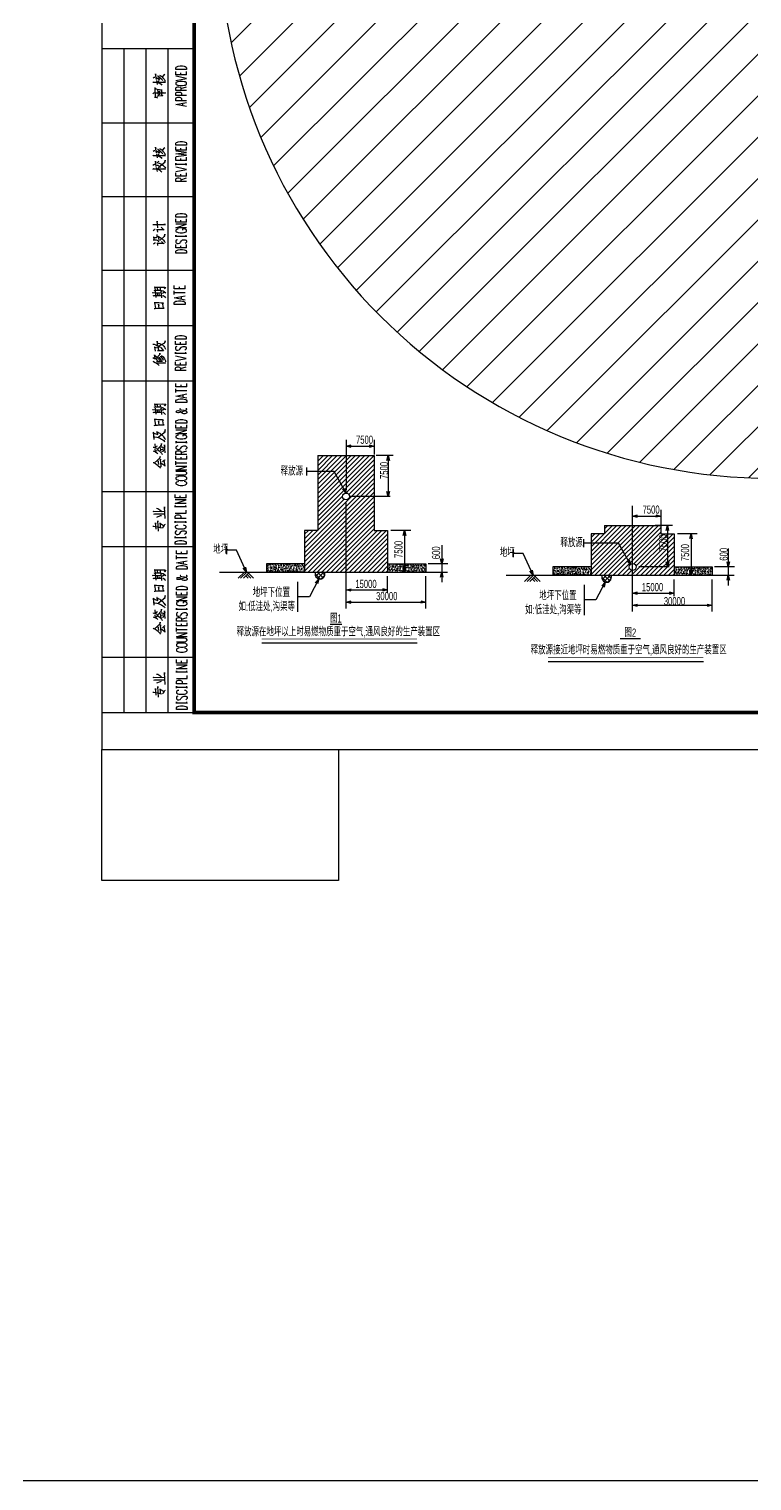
# Model space of a CAD drawing. Extents: x 1234595 to 2088511, y -80443 to 75292.
# Drawn here: x 1979253 to 1998854, y -80443 to -41060 of the extents above; entities that cross this region are included whole.
import ezdxf
from ezdxf.enums import TextEntityAlignment as Align

# ---------------------------------------------------------------- set-up
doc = ezdxf.new("R2010")
doc.units = 0
doc.header["$LTSCALE"] = 1000
doc.header["$MEASUREMENT"] = 0
doc.layers.get('0').update_dxf_attribs({"linetype": 'CONTINUOUS'})
for name, color, linetype in [('01', 9, 'CONTINUOUS'), ('PUB_TITLE', 4, 'CONTINUOUS'), ('WIRE-避雷', 4, 'CONTINUOUS'), ('电气标注', 3, 'CONTINUOUS')]:
    doc.layers.add(name, color=color, linetype=linetype)
doc.layers.add('_0', color=7, linetype='CONTINUOUS', lineweight=25)
doc.styles.add('HD', font='hdtxt.shx', dxfattribs={"width": 0.7, "height": 400, "bigfont": 'hdhztxt.shx'})
pattern_1 = [(50, (1895968.155, -1277280.26), (101.2137044, -8.8550475), [10.583333, -116.416666]), (355, (1895968.16, -1277280.26), (-19.579348, 106.142579), [8.466667, -93.133333]), (100.451, (1895976.59, -1277281), (81.634723, 97.287048), [8.994444, -98.938888]), (46.1842, (1895968.16, -1277252.04), (150.599466, -23.356849), [15.875, -174.624999]), (96.6356, (1895980.7, -1277253.99), (131.89124, 137.458641), [13.491667, -148.408332]), (351.184, (1895968.16, -1277252.04), (131.891447, 137.458398), [12.7, -139.7]), (21, (1895982.27, -1277259.1), (84.230488, -56.8141766), [10.583333, -116.416666]), (326, (1895982.27, -1277259.1), (34.33446, 102.326647), [8.466667, -93.133333]), (71.4514, (1895989.29, -1277263.83), (118.564716, 45.5126984), [8.994444, -98.938888]), (37.5, (1895968.155, -1277280.264), (1.7158907, 46.9750213), [0, -92.0044439, 0, -94.5444438, 0, -93.4861105]), (7.5, (1895968.155, -1277280.264), (37.1220345, 55.6558745), [0, -53.904444, 0, -89.8877772, 0, -35.6305553]), (327.5, (1895936.688, -1277280.264), (75.328108, -3.1826355), [0, -35.2777776, 0, -110.066666, 0, -146.049999]), (317.5, (1895922.577, -1277280.264), (82.293989, 14.1258283), [0, -45.861111, 0, -73.095555, 0, -103.716666])]
pattern_2 = [(50, (1888198.1, -1277193.03), (101.2137044, -8.8550475), [10.583333, -116.416666]), (355, (1888198.1, -1277193.03), (-19.579348, 106.142579), [8.466667, -93.133333]), (100.451, (1888206.535, -1277193.77), (81.634723, 97.287048), [8.994444, -98.938888]), (46.1842, (1888198.1, -1277164.81), (150.599466, -23.356849), [15.875, -174.624999]), (96.6356, (1888210.65, -1277166.75), (131.89124, 137.458641), [13.491667, -148.408332]), (351.184, (1888198.1, -1277164.8), (131.891447, 137.458398), [12.7, -139.7]), (21, (1888212.21, -1277171.86), (84.230488, -56.8141766), [10.583333, -116.416666]), (326, (1888212.21, -1277171.86), (34.33446, 102.326647), [8.466667, -93.133333]), (71.4514, (1888219.23, -1277176.6), (118.564716, 45.5126984), [8.994444, -98.938888]), (37.5, (1888198.1, -1277193.03), (1.7158907, 46.9750213), [0, -92.0044439, 0, -94.5444438, 0, -93.4861105]), (7.5, (1888198.1, -1277193.03), (37.1220345, 55.6558745), [0, -53.904444, 0, -89.8877772, 0, -35.6305553]), (327.5, (1888166.633, -1277193.03), (75.328108, -3.1826355), [0, -35.2777776, 0, -110.066666, 0, -146.049999]), (317.5, (1888152.52, -1277193.03), (82.293989, 14.1258283), [0, -45.861111, 0, -73.095555, 0, -103.716666])]

# ---------------------------------------------------------------- blocks, each defined once
blk = doc.blocks.new('A$C04D97144')
for p, q in [((6, 0), (6, 180)), ((12, 0), (12, 180)), ((18, 0), (18, 180)), ((0, 160), (25, 160)), ((0, 140), (25, 140)), ((0, 120), (25, 120)), ((0, 105), (25, 105)), ((0, 90), (25, 90)), ((0, 60), (25, 60)), ((0, 45), (25, 45)), ((0, 15), (25, 15))]:
    blk.add_line(p, q)
blk.add_lwpolyline([(0, 180), (0, 0), (25, 0), (25, 180)], close=True)
for points in [[(22.97, 174.41), (20.03, 174.41), (20.03, 174.9), (20.17, 175.1), (20.47, 175.24), (20.72, 175.32), (21.18, 175.38), (21.87, 175.38), (22.28, 175.32), (22.58, 175.24), (22.83, 175.1), (22.97, 174.9), (22.97, 174.41), (22.97, 174.41)], [(22.97, 173), (20.03, 173), (20.03, 173.91)], [(21.43, 173), (21.43, 173.56)], [(22.97, 173), (22.97, 173.91)], [(13.81, 170.94), (13.95, 171.05), (13.92, 171.02), (17.27, 171.02), (17, 170.98), (16.72, 171.02)], [(13.86, 172.15), (14.14, 172.35), (14.27, 172.38), (14.34, 172.35)], [(14.56, 166.93), (14.41, 169.49), (14.31, 169.43), (14.77, 169.08)], [(14.77, 171.68), (14.55, 173.26), (14.52, 173.14), (14.6, 172.92)], [(14.74, 172.24), (14.91, 172.21), (15.58, 171.72), (15.62, 171.68), (15.41, 172.54)], [(14.8, 171.44), (14.97, 170.34)], [(14.99, 171.05), (15.44, 170.8), (15.79, 170.59), (16.04, 170.42), (16.29, 170.2)], [(15.05, 172.71), (15.19, 172.68), (15.62, 172.35), (15.65, 172.32), (15.93, 172.07), (16.21, 171.79), (16.46, 171.47)], [(15.19, 171.05), (15.54, 171.41)], [(15.62, 172.92), (15.82, 172.82), (16.28, 172.49), (16.56, 172.15), (16.86, 171.79), (17.09, 171.47), (17.27, 171.22)], [(16.39, 172.38), (16.86, 172.95), (17.09, 173.06), (16.81, 172.89)], [(20.03, 171.46), (22.97, 172.02), (20.03, 172.59)], [(20.03, 170.48), (20.17, 170.34), (20.47, 170.2), (20.72, 170.14), (21.18, 170.06), (21.87, 170.06), (22.28, 170.14), (22.58, 170.2), (22.83, 170.34), (22.97, 170.48), (22.97, 170.77), (22.83, 170.91), (22.58, 171.05), (22.28, 171.11), (21.87, 171.19), (21.18, 171.19), (20.72, 171.11), (20.47, 171.05), (20.17, 170.91), (20.03, 170.77), (20.03, 170.48), (20.03, 170.48)], [(22.97, 168.74), (20.03, 168.74), (20.03, 169.37), (20.17, 169.57), (20.33, 169.65), (20.58, 169.71), (20.88, 169.71), (21.18, 169.65), (21.27, 169.57), (21.43, 169.37), (21.43, 168.74)], [(21.43, 169.23), (22.97, 169.71)], [(13.78, 167.95), (14.06, 168.13), (14.27, 168.19)], [(14.27, 166.93), (14.52, 166.93), (14.71, 166.88), (14.91, 166.82), (15.05, 166.76)], [(14.66, 168.06), (14.71, 168.13), (17.28, 168.09), (17.03, 168.05), (16.72, 168.09)], [(16.18, 168.75), (16.32, 168.86), (14.97, 169.04), (15.08, 169.08), (15.27, 167.31)], [(15.02, 167.18), (15.27, 167.25), (16.53, 167.36), (16.29, 167.32), (16.18, 168.75), (16.15, 168.58), (16.21, 168.27)], [(15.73, 167.59), (15.62, 168.61)], [(22.97, 167.34), (20.03, 167.34), (20.03, 167.97), (20.17, 168.17), (20.33, 168.24), (20.58, 168.31), (21.02, 168.31), (21.27, 168.24), (21.43, 168.17), (21.57, 167.97), (21.57, 167.34)], [(22.97, 165.93), (20.03, 165.93), (20.03, 166.57), (20.17, 166.77), (20.33, 166.84), (20.58, 166.92), (21.02, 166.92), (21.27, 166.84), (21.43, 166.77), (21.57, 166.57), (21.57, 165.93)], [(22.97, 164.39), (20.03, 164.95), (22.97, 165.52)], [(21.98, 164.61), (21.98, 165.3)], [(22.97, 153.91), (20.03, 153.91), (20.03, 154.4), (20.17, 154.6), (20.47, 154.74), (20.72, 154.82), (21.18, 154.88), (21.87, 154.88), (22.28, 154.82), (22.58, 154.74), (22.83, 154.6), (22.97, 154.4), (22.97, 153.91), (22.97, 153.91)], [(13.81, 151.05), (13.95, 151.16), (13.92, 151.13), (17.27, 151.13), (17, 151.1), (16.72, 151.13)], [(13.86, 152.26), (14.14, 152.46), (14.27, 152.49), (14.34, 152.46)], [(14.77, 151.79), (14.55, 153.37), (14.52, 153.26), (14.6, 153.03)], [(14.74, 152.35), (14.91, 152.32), (15.58, 151.84), (15.62, 151.79), (15.41, 152.67)], [(14.8, 151.55), (14.97, 150.45)], [(14.99, 151.16), (15.44, 150.91), (15.79, 150.7), (16.04, 150.53), (16.29, 150.31)], [(15.05, 152.82), (15.19, 152.81), (15.62, 152.46), (15.65, 152.43), (15.93, 152.18), (16.21, 151.9), (16.46, 151.58)], [(15.19, 151.16), (15.54, 151.52)], [(15.62, 153.03), (15.82, 152.95), (16.28, 152.6), (16.56, 152.26), (16.86, 151.9), (17.09, 151.58), (17.27, 151.33)], [(15.73, 148.21), (15.79, 148.3), (17.09, 149.29), (17.12, 149.82), (17.03, 149.32), (16.92, 149.18)], [(16.39, 152.49), (16.86, 153.06), (17.09, 153.17), (16.81, 153)], [(22.97, 152.51), (20.03, 152.51), (20.03, 153.42)], [(20.03, 150.83), (22.97, 151.18), (20.03, 151.52), (22.97, 151.88), (20.03, 152.23)], [(22.97, 149.7), (20.03, 149.7), (20.03, 150.61)], [(21.43, 152.51), (21.43, 153.06)], [(21.43, 149.7), (21.43, 150.26)], [(22.97, 152.51), (22.97, 153.42)], [(22.97, 149.7), (22.97, 150.61)], [(13.81, 148.52), (14.06, 148.69), (14.23, 148.76), (14.41, 148.76)], [(13.81, 147.36), (13.98, 147.5), (13.92, 147.45), (17.27, 147.45), (17.06, 147.39), (16.78, 147.45)], [(14.71, 148.1), (14.52, 149.54), (14.49, 149.43), (14.55, 149.29)], [(14.74, 147.84), (14.94, 146.76)], [(14.91, 149.01), (15.22, 149.35), (15.36, 149.43), (15.54, 149.54)], [(14.91, 148.47), (15.13, 148.44), (15.54, 148.16), (15.82, 147.95), (15.93, 147.84)], [(14.94, 147.45), (15.33, 147.28), (15.68, 147.08), (15.99, 146.89), (16.28, 146.65)], [(15.08, 147.47), (15.44, 147.88)], [(15.33, 148.98), (15.57, 149.01), (15.96, 148.83), (16.28, 148.66), (16.53, 148.47), (16.72, 148.3), (16.92, 148.13), (17.09, 147.92), (17.27, 147.67)], [(20.03, 148.52), (20.03, 148.98), (20.03, 148.71), (22.89, 148.71), (22.89, 148.52), (22.89, 148.98)], [(20.03, 146.76), (22.97, 147.33), (20.03, 147.89)], [(22.97, 145.5), (20.03, 145.5), (20.03, 146.42)], [(21.43, 145.5), (21.43, 146.07)], [(22.97, 145.5), (22.97, 146.42)], [(22.97, 144.03), (20.03, 144.03), (20.03, 144.67), (20.17, 144.88), (20.33, 144.94), (20.58, 145.02), (20.88, 145.02), (21.18, 144.94), (21.27, 144.88), (21.43, 144.67), (21.43, 144.03)], [(21.43, 144.53), (22.97, 145.02)], [(22.97, 134.41), (20.03, 134.41), (20.03, 134.9), (20.17, 135.1), (20.47, 135.25), (20.72, 135.31), (21.18, 135.39), (21.87, 135.39), (22.28, 135.31), (22.58, 135.25), (22.83, 135.1), (22.97, 134.9), (22.97, 134.41), (22.97, 134.41)], [(22.97, 133), (20.03, 133), (20.03, 133.91)], [(22.97, 133), (22.97, 133.91)], [(13.78, 132.37), (13.98, 132.39), (17.28, 132.39), (17.06, 132.37), (16.78, 132.39)], [(13.86, 130.75), (14.14, 130.97), (14.28, 131.08), (14.45, 131.15)], [(15.13, 131.49), (14.99, 133.33), (14.97, 133.22), (15.02, 132.98)], [(15.13, 130.33), (15.02, 131.11), (14.97, 131.07), (16.72, 131), (16.84, 130.89), (16.04, 131.66)], [(22.97, 131.46), (20.03, 131.46), (22.97, 132.45), (20.03, 132.45)], [(20.72, 131.19), (20.47, 131.11), (20.17, 130.97), (20.03, 130.83), (20.03, 130.55), (20.17, 130.42), (20.47, 130.28), (20.72, 130.2), (21.18, 130.14), (21.87, 130.14), (22.28, 130.2), (22.58, 130.28), (22.83, 130.42), (22.97, 130.55), (22.97, 130.83), (22.83, 130.97), (22.58, 131.11), (22.28, 131.19), (21.87, 131.19), (21.87, 130.83)], [(21.43, 133), (21.43, 133.56)], [(13.92, 128.22), (14.17, 128.26), (14.45, 128.26), (14.71, 128.19), (14.97, 128.11), (15.13, 128), (15.27, 127.89), (15.41, 127.75)], [(13.98, 127.12), (14.38, 127.45), (14.55, 127.52)], [(14.14, 128.29), (14.09, 129.06), (14, 128.99), (14.23, 128.9), (14.42, 128.9), (14.6, 128.9), (14.8, 128.9), (14.88, 128.93), (14.97, 128.99), (14.99, 129.1), (15.02, 129.24), (15.02, 129.45), (14.99, 129.56), (14.94, 129.64)], [(15.16, 126.7), (15.05, 127.45), (14.94, 127.34), (15.16, 127.31), (16.67, 127.3), (16.78, 127.16), (16.18, 127.75)], [(15.51, 128.11), (15.36, 129.21), (15.27, 129.13), (15.51, 129.02), (15.79, 128.88), (16.01, 128.74), (16.21, 128.6), (16.46, 128.37), (16.7, 128.11), (16.89, 127.86), (17.03, 127.66), (17.12, 127.49)], [(15.76, 128.08), (15.76, 128.15), (17, 129.2), (17.03, 129.73), (16.95, 129.2), (16.84, 129.06)], [(20.03, 129.02), (20.03, 129.48), (20.03, 129.21), (22.89, 129.21), (22.89, 129.02), (22.89, 129.48)], [(20.47, 128.24), (20.17, 128.1), (20.03, 127.89), (20.03, 127.61), (20.17, 127.41), (20.47, 127.27), (20.72, 127.27), (21.02, 127.33), (21.18, 127.41), (21.27, 127.55), (21.57, 127.97), (21.73, 128.1), (21.87, 128.18), (22.12, 128.24), (22.58, 128.24), (22.83, 128.1), (22.97, 127.89), (22.97, 127.61), (22.83, 127.41), (22.58, 127.27)], [(22.97, 126.01), (20.03, 126.01), (20.03, 126.92)], [(21.43, 126.01), (21.43, 126.56)], [(22.97, 126.01), (22.97, 126.92)], [(22.97, 124.61), (20.03, 124.61), (20.03, 125.1), (20.17, 125.3), (20.47, 125.44), (20.72, 125.52), (21.18, 125.58), (21.87, 125.58), (22.28, 125.52), (22.58, 125.44), (22.83, 125.3), (22.97, 125.1), (22.97, 124.61), (22.97, 124.61)], [(14.14, 114.51), (14.45, 114.6), (15.08, 114.6), (15.76, 114.57), (16.18, 114.51), (16.64, 114.37), (16.92, 114.2), (17.34, 113.88)], [(14.49, 114.6), (14.34, 115.45), (14.27, 115.36), (15.13, 115.36), (15.19, 115.36), (16.46, 115.39), (16.95, 115.36), (17.23, 115.33), (17.31, 115.31), (16.95, 114.89), (17.2, 115.28)], [(14.69, 112.61), (14.52, 114.29)], [(15.19, 114.62), (15.11, 115.11)], [(15.93, 114.57), (15.93, 114.62), (15.85, 115.07)], [(16.29, 112.53), (16.07, 114.29), (16.04, 114.2), (16.13, 114.09)], [(22.54, 114.92), (19.59, 114.92), (19.59, 115.83)], [(19.59, 113.44), (19.59, 114.43)], [(21, 114.92), (21, 115.48)], [(22.54, 114.92), (22.54, 115.83)], [(13.75, 113.87), (13.92, 113.91), (16.13, 113.83)], [(13.92, 113.06), (14.09, 113.13), (16.21, 113.13)], [(14.17, 109.58), (14.45, 109.64), (15.08, 109.67), (15.73, 109.69), (15.82, 109.69), (16.28, 109.69), (16.86, 109.69), (16.67, 109.69), (16.5, 110.8), (16.7, 111.02), (16.43, 111.08), (16.1, 111.08), (15.44, 111.12), (14.77, 111.13), (14.2, 111.13), (14.28, 111.16), (14.49, 109.67)], [(15.16, 113.16), (15.08, 113.66)], [(15.51, 109.69), (15.33, 110.8), (15.3, 110.69), (15.41, 110.42)], [(15.65, 113.17), (15.57, 113.63)], [(16.39, 113.63), (16.72, 113.94), (16.86, 113.94), (16.61, 113.83)], [(16.46, 113.17), (16.61, 113.16), (16.89, 112.92), (17.09, 112.72), (17.23, 112.53)], [(19.59, 113.94), (22.54, 113.94)], [(22.54, 111.9), (19.59, 112.47), (22.54, 113.03)], [(22.54, 110.72), (19.59, 110.72), (19.59, 111.21), (19.75, 111.41), (20.05, 111.56), (20.3, 111.63), (20.75, 111.7), (21.44, 111.7), (21.85, 111.63), (22.15, 111.56), (22.4, 111.41), (22.54, 111.21), (22.54, 110.72), (22.54, 110.72)], [(21.55, 112.12), (21.55, 112.81)], [(13.84, 99.93), (14.17, 99.88), (14.63, 99.71), (15.11, 99.49), (15.41, 99.32), (15.65, 99.21), (15.85, 99.08)], [(14.49, 98.06), (14.34, 99.21), (14.27, 99.08), (15.25, 98.94), (15.25, 99.08), (15.36, 98.23), (15.11, 98.19), (15.41, 98.23), (16.7, 98.2)], [(15.16, 99.49), (14.99, 100.76), (14.97, 100.62), (15.02, 100.39)], [(15.11, 100.2), (15.27, 100.2), (15.73, 100.07), (15.99, 99.96), (16.21, 99.85), (16.42, 99.71), (16.61, 99.54), (16.81, 99.35), (16.95, 99.11), (17.09, 98.89), (17.14, 98.72), (17.2, 98.55)], [(15.54, 99.35), (15.57, 99.43), (17.09, 100.31), (17.12, 100.84), (17.03, 100.34), (16.86, 100.2)], [(16.81, 98.12), (16.04, 99)], [(22.86, 101.27), (19.92, 101.27), (19.92, 101.75), (20.06, 101.97), (20.36, 102.11), (20.61, 102.18), (21.07, 102.24), (21.76, 102.24), (22.17, 102.18), (22.47, 102.11), (22.72, 101.97), (22.86, 101.75), (22.86, 101.27), (22.86, 101.27)], [(22.86, 99.87), (19.92, 99.87), (19.92, 100.78)], [(20.36, 99.3), (20.06, 99.16), (19.92, 98.96), (19.92, 98.67), (20.06, 98.47), (20.36, 98.33), (20.61, 98.33), (20.91, 98.39), (21.07, 98.47), (21.16, 98.61), (21.46, 99.02), (21.62, 99.16), (21.76, 99.24), (22.01, 99.3), (22.47, 99.3), (22.72, 99.16), (22.86, 98.96), (22.86, 98.67), (22.72, 98.47), (22.47, 98.33)], [(21.32, 99.87), (21.32, 100.43)], [(22.86, 99.87), (22.86, 100.78)], [(13.78, 95.27), (13.95, 95.23), (14.41, 94.98), (14.45, 94.98), (14.8, 94.75), (15.08, 94.56), (15.3, 94.35), (15.51, 94.18)], [(13.84, 96.29), (14.27, 96.08), (14.6, 95.91), (14.85, 95.72), (14.91, 95.69), (15.11, 95.55)], [(14.38, 96.02), (14.41, 96.14), (14.28, 96.99), (14.23, 96.93), (14.63, 96.65), (14.97, 96.4), (15.19, 96.16), (15.4, 95.91), (15.58, 95.66), (15.71, 95.49)], [(14.66, 95.91), (14.69, 96.02), (15.71, 97.13), (15.68, 97.5), (15.68, 97.13), (15.57, 96.99)], [(14.74, 94.86), (17.23, 94.86), (17, 94.81), (16.57, 94.86)], [(14.83, 95.3), (16.46, 95.3), (16.28, 95.27), (16.13, 95.3)], [(15.41, 96.4), (15.51, 96.36), (15.54, 96.33), (15.76, 96.05), (15.96, 95.83), (16.1, 95.63)], [(15.76, 96.62), (15.87, 96.57), (15.93, 96.54), (16.21, 96.22), (16.24, 96.16), (16.39, 96), (16.53, 95.77), (16.67, 95.55)], [(16.1, 96.88), (16.29, 96.79), (16.57, 96.47), (16.81, 96.19), (16.95, 95.91), (17.12, 95.63), (17.23, 95.38), (17.28, 95.17)], [(19.92, 97.28), (19.92, 97.75), (19.92, 97.48), (22.78, 97.48), (22.78, 97.28), (22.78, 97.75)], [(19.92, 95.53), (22.86, 96.08), (19.92, 96.65)], [(22.86, 94.26), (19.92, 94.26), (19.92, 95.17)], [(21.32, 94.26), (21.32, 94.83)], [(22.86, 94.26), (22.86, 95.17)], [(22.86, 92.8), (19.92, 92.8), (19.92, 93.43), (20.06, 93.63), (20.22, 93.71), (20.47, 93.77), (20.77, 93.77), (21.07, 93.71), (21.16, 93.63), (21.32, 93.43), (21.32, 92.8)], [(21.32, 93.29), (22.86, 93.77)], [(23.05, 88.31), (20.09, 88.31), (20.09, 89.22)], [(20.09, 86.83), (20.09, 87.82)], [(20.09, 87.33), (23.05, 87.33)], [(21.49, 88.31), (21.49, 88.87)], [(23.05, 88.31), (23.05, 89.22)], [(14.14, 82.82), (14.45, 82.9), (15.08, 82.9), (15.76, 82.89), (16.18, 82.82), (16.64, 82.68), (16.92, 82.51), (17.34, 82.19)], [(14.49, 82.9), (14.34, 83.77), (14.27, 83.67), (15.13, 83.67), (15.19, 83.67), (16.46, 83.7), (16.95, 83.67), (17.23, 83.64), (17.31, 83.62), (16.95, 83.2), (17.2, 83.59)], [(15.19, 82.93), (15.11, 83.42)], [(15.93, 82.89), (15.93, 82.93), (15.85, 83.39)], [(23.05, 85.29), (20.09, 85.86), (23.05, 86.42)], [(23.05, 84.11), (20.09, 84.11), (20.09, 84.6), (20.25, 84.8), (20.55, 84.94), (20.8, 85.02), (21.26, 85.09), (21.95, 85.09), (22.34, 85.02), (22.65, 84.94), (22.89, 84.8), (23.05, 84.6), (23.05, 84.11), (23.05, 84.11)], [(22.04, 85.51), (22.04, 86.2)], [(13.75, 82.18), (13.92, 82.23), (16.13, 82.15)], [(13.92, 81.38), (14.09, 81.44), (16.21, 81.44)], [(14.17, 77.89), (14.45, 77.95), (15.08, 77.98), (15.73, 78), (15.82, 78), (16.28, 78), (16.86, 78), (16.67, 78), (16.5, 79.12), (16.7, 79.34), (16.43, 79.4), (16.1, 79.4), (15.44, 79.43), (14.77, 79.45), (14.2, 79.45), (14.28, 79.48), (14.49, 77.98)], [(14.69, 80.92), (14.52, 82.6)], [(15.16, 81.46), (15.08, 81.97)], [(15.51, 78), (15.33, 79.12), (15.3, 79.01), (15.41, 78.74)], [(15.65, 81.49), (15.57, 81.94)], [(16.29, 80.84), (16.07, 82.6), (16.04, 82.51), (16.13, 82.4)], [(16.39, 81.94), (16.72, 82.26), (16.86, 82.26), (16.61, 82.15)], [(16.46, 81.49), (16.61, 81.46), (16.89, 81.24), (17.09, 81.03), (17.23, 80.84)], [(21.35, 82.43), (21.26, 82.43), (21.1, 82.35), (21.1, 82.29), (21.26, 82.21), (21.49, 82.15), (22.2, 82.01), (22.65, 81.87), (22.89, 81.72), (23.05, 81.58), (23.05, 81.3), (22.89, 81.17), (22.75, 81.1), (22.5, 81.03), (22.2, 81.03), (21.95, 81.1), (21.79, 81.17), (21.26, 81.66), (21.1, 81.72), (20.8, 81.8), (20.55, 81.8), (20.25, 81.72), (20.09, 81.58), (20.25, 81.44), (20.55, 81.38), (20.8, 81.38), (21.26, 81.44), (21.65, 81.58), (22.65, 81.94), (22.89, 82.08), (23.05, 82.21), (23.05, 82.35), (22.89, 82.43), (22.75, 82.43)], [(23.05, 78.5), (20.09, 78.5), (20.09, 78.99), (20.25, 79.21), (20.55, 79.35), (20.8, 79.41), (21.26, 79.49), (21.95, 79.49), (22.34, 79.41), (22.65, 79.35), (22.89, 79.21), (23.05, 78.99), (23.05, 78.5), (23.05, 78.5)], [(14.14, 74.09), (14, 76.02), (13.89, 75.88), (14.06, 75.82), (14.6, 75.63), (15.13, 75.42), (15.08, 75.38), (15.08, 75.42), (14.97, 76.24), (14.88, 76.16), (15.19, 76.02), (15.47, 75.88), (15.68, 75.77), (15.85, 75.63), (16.13, 75.42), (16.35, 75.24), (16.57, 75), (16.72, 74.8), (16.89, 74.54), (17.06, 74.26), (17.2, 74.04)], [(15.22, 74.69), (17.12, 76.16), (17.12, 76.76), (17.06, 76.23), (17.03, 76.16), (16.81, 75.94)], [(23.05, 77.11), (20.09, 77.11), (20.09, 78.02)], [(23.05, 75.57), (20.09, 75.57), (23.05, 76.56), (20.09, 76.56)], [(20.8, 75.28), (20.55, 75.22), (20.25, 75.08), (20.09, 74.94), (20.09, 74.65), (20.25, 74.51), (20.55, 74.37), (20.8, 74.31), (21.26, 74.23), (21.95, 74.23), (22.34, 74.31), (22.65, 74.37), (22.89, 74.51), (23.05, 74.65), (23.05, 74.94), (22.89, 75.08), (22.65, 75.22), (22.34, 75.28), (21.95, 75.28), (21.95, 74.94)], [(21.49, 77.11), (21.49, 77.67)], [(23.05, 77.11), (23.05, 78.02)], [(13.92, 72), (14.06, 72.03), (14.85, 71.69)], [(13.92, 70.95), (14.12, 70.92), (14.55, 70.7), (14.88, 70.49), (15.16, 70.27)], [(14.23, 74.8), (14.38, 74.8), (14.91, 74.69), (15.22, 74.61), (15.54, 74.5), (15.87, 74.36), (16.15, 74.18), (16.5, 73.98), (16.75, 73.79), (16.98, 73.55), (17.09, 73.44)], [(14.49, 70.73), (14.41, 71.54)], [(14.56, 71.83), (14.42, 72.85)], [(14.52, 70.92), (14.94, 71.12)], [(14.6, 72.14), (15.05, 72.39)], [(14.85, 71.48), (14.99, 71.47), (15.51, 71.01), (15.57, 70.98), (15.82, 70.74), (16.13, 70.35), (16.28, 70.16), (16.42, 69.96)], [(15.05, 71.43), (16.13, 72.56), (16.13, 73.02), (16.1, 72.56), (15.9, 72.33)], [(15.76, 71.86), (15.87, 70.95)], [(16.04, 71.37), (16.46, 71.48), (16.7, 71.43), (16.39, 71.43)], [(16.07, 72.08), (16.28, 72.08), (17.06, 71.75)], [(16.28, 70.84), (16.64, 70.98), (16.81, 70.98), (16.57, 70.95)], [(17.14, 70.46), (17, 72.63), (17, 72.49), (17.03, 72.17)], [(20.55, 72.35), (20.25, 72.2), (20.09, 72), (20.09, 71.72), (20.25, 71.51), (20.55, 71.37), (20.8, 71.37), (21.1, 71.43), (21.26, 71.51), (21.35, 71.65), (21.65, 72.06), (21.79, 72.2), (21.95, 72.28), (22.2, 72.35), (22.65, 72.35), (22.89, 72.2), (23.05, 72), (23.05, 71.72), (22.89, 71.51), (22.65, 71.37)], [(23.05, 70.04), (20.09, 70.04), (20.09, 70.66), (20.25, 70.88), (20.39, 70.95), (20.64, 71.03), (20.94, 71.03), (21.26, 70.95), (21.35, 70.88), (21.49, 70.66), (21.49, 70.04)], [(20.11, 73.11), (20.11, 73.59), (20.11, 73.32), (22.95, 73.32), (22.95, 73.11), (22.95, 73.59)], [(21.49, 70.52), (23.05, 71.03)], [(13.89, 67.85), (14.03, 67.84), (14.49, 67.57), (14.97, 67.24), (15.27, 66.96), (15.62, 66.61), (15.93, 66.27)], [(14.23, 67.74), (15.76, 69.05), (15.76, 69.08), (15.79, 69.5), (15.71, 69.05), (15.57, 68.87)], [(15.4, 67.27), (15.4, 67.29), (15.4, 67.35), (15.27, 68.26), (15.27, 68.13), (15.33, 67.99)], [(16.04, 66.69), (16.07, 66.82), (15.9, 68.76), (15.87, 68.65), (15.9, 68.54)], [(16.13, 67.63), (16.24, 67.6), (16.78, 67.18), (17.09, 66.93), (17.12, 66.83), (16.86, 68.4), (16.39, 67.99)], [(16.86, 68.4), (17, 68.51), (17.17, 68.59)], [(23.05, 68.7), (20.09, 68.7), (20.09, 69.61)], [(20.09, 67.24), (20.09, 68.21)], [(20.09, 67.73), (23.05, 67.73)], [(21.49, 68.7), (21.49, 69.27)], [(23.05, 68.7), (23.05, 69.61)], [(23.05, 65.76), (20.09, 65.76), (23.05, 66.75), (20.09, 66.75)], [(20.09, 64.44), (22.2, 64.44), (22.65, 64.51), (22.89, 64.65), (23.05, 64.85), (23.05, 64.99), (22.89, 65.21), (22.65, 65.35), (22.2, 65.42), (20.09, 65.42)], [(20.09, 63.39), (20.25, 63.25), (20.55, 63.11), (20.8, 63.05), (21.26, 62.97), (21.95, 62.97), (22.34, 63.05), (22.65, 63.11), (22.89, 63.25), (23.05, 63.39), (23.05, 63.67), (22.89, 63.81), (22.65, 63.94), (22.34, 64.02), (21.95, 64.08), (21.26, 64.08), (20.8, 64.02), (20.55, 63.94), (20.25, 63.81), (20.09, 63.67), (20.09, 63.39), (20.09, 63.39)], [(22.81, 58.27), (19.86, 58.27), (19.86, 59.18)], [(20.8, 62.68), (20.55, 62.62), (20.25, 62.48), (20.09, 62.34), (20.09, 62.06), (20.25, 61.91), (20.55, 61.77), (20.8, 61.71), (21.26, 61.63), (21.95, 61.63), (22.34, 61.71), (22.65, 61.77), (22.89, 61.91), (23.05, 62.06), (23.05, 62.34), (22.89, 62.48), (22.65, 62.62), (22.34, 62.68)], [(22.81, 58.27), (22.81, 59.18)], [(14.8, 55.44), (15.16, 55.38), (15.71, 55.02), (16.28, 54.56)], [(17.12, 52.63), (16.98, 55.83), (16.95, 55.69), (17, 55.38)], [(22.81, 56.73), (19.86, 56.73), (22.81, 57.72), (19.86, 57.72)], [(19.87, 55.68), (19.87, 56.15), (19.87, 55.88), (22.72, 55.88), (22.72, 55.68), (22.72, 56.15)], [(21.26, 58.27), (21.26, 58.83)], [(13.84, 50.54), (14.06, 50.56), (15.11, 50.34), (16.04, 50.08), (15.99, 50.02), (15.79, 51.39), (15.71, 51.36), (16.84, 50.68)], [(13.86, 54.53), (14.09, 54.59), (17.03, 54.53)], [(14.06, 53.82), (14.31, 53.87), (17.06, 53.87)], [(14.74, 49.71), (14.55, 51.5), (14.55, 51.39), (14.6, 51.18)], [(14.91, 53.02), (15.85, 53.43), (16.15, 53.48)], [(15.36, 49.2), (15.19, 52.03), (15.16, 51.89), (15.19, 51.72)], [(19.86, 54.07), (22.81, 54.07), (22.81, 54.91)], [(22.81, 52.6), (19.86, 52.6), (19.86, 53.23), (20.01, 53.45), (20.16, 53.51), (20.41, 53.59), (20.86, 53.59), (21.11, 53.51), (21.26, 53.45), (21.41, 53.23), (21.41, 52.6)], [(19.87, 51.48), (19.87, 51.95), (19.87, 51.69), (22.72, 51.69), (22.72, 51.48), (22.72, 51.95)], [(16.46, 50.05), (16.7, 50.4), (16.84, 50.62), (16.98, 50.87), (17.09, 51.01), (17.23, 51.11)], [(20.56, 50.85), (20.31, 50.78), (20.01, 50.65), (19.86, 50.51), (19.86, 50.23), (20.01, 50.08), (20.31, 49.94), (20.56, 49.88), (21.02, 49.8), (21.71, 49.8), (22.1, 49.88), (22.42, 49.94), (22.65, 50.08), (22.81, 50.23), (22.81, 50.51), (22.65, 50.65), (22.42, 50.78), (22.1, 50.85)], [(20.31, 49.31), (20.01, 49.17), (19.86, 48.97), (19.86, 48.69), (20.01, 48.47), (20.31, 48.34), (20.56, 48.34), (20.86, 48.4), (21.02, 48.47), (21.11, 48.61), (21.41, 49.03), (21.55, 49.17), (21.71, 49.24), (21.96, 49.31), (22.42, 49.31), (22.65, 49.17), (22.81, 48.97), (22.81, 48.69), (22.65, 48.47), (22.42, 48.34)], [(19.87, 47.29), (19.87, 47.74), (19.87, 47.48), (22.72, 47.48), (22.72, 47.29), (22.72, 47.74)], [(22.81, 45.67), (19.86, 45.67), (19.86, 46.16), (20.01, 46.38), (20.31, 46.52), (20.56, 46.58), (21.02, 46.66), (21.71, 46.66), (22.1, 46.58), (22.42, 46.52), (22.65, 46.38), (22.81, 46.16), (22.81, 45.67), (22.81, 45.67)], [(23.13, 43.08), (20.19, 43.08), (20.19, 43.99)], [(21.59, 43.08), (21.59, 43.64)], [(23.13, 43.08), (23.13, 43.99)], [(20.19, 41.62), (20.19, 42.59)], [(20.19, 42.1), (23.13, 42.1)], [(23.13, 40.08), (20.19, 40.63), (23.13, 41.19)], [(23.13, 38.88), (20.19, 38.88), (20.19, 39.37), (20.33, 39.58), (20.63, 39.72), (20.88, 39.79), (21.33, 39.86), (22.03, 39.86), (22.43, 39.79), (22.73, 39.72), (22.98, 39.58), (23.13, 39.37), (23.13, 38.88), (23.13, 38.88)], [(22.14, 40.28), (22.14, 40.97)], [(13.75, 37.17), (13.92, 37.23), (16.13, 37.14)], [(13.92, 36.39), (14.09, 36.43), (16.21, 36.43)], [(14.14, 37.83), (14.45, 37.91), (15.08, 37.91), (15.76, 37.88), (16.18, 37.83), (16.64, 37.69), (16.92, 37.52), (17.34, 37.2)], [(14.49, 37.91), (14.34, 38.76), (14.27, 38.68), (15.13, 38.68), (15.19, 38.68), (16.46, 38.71), (16.95, 38.68), (17.23, 38.65), (17.31, 38.62), (16.95, 38.19), (17.2, 38.59)], [(14.69, 35.93), (14.52, 37.6)], [(15.16, 36.46), (15.08, 36.98)], [(15.19, 37.94), (15.11, 38.43)], [(15.65, 36.5), (15.57, 36.95)], [(15.93, 37.88), (15.93, 37.94), (15.85, 38.4)], [(16.29, 35.84), (16.07, 37.6), (16.04, 37.52), (16.13, 37.41)], [(16.39, 36.95), (16.72, 37.27), (16.86, 37.27), (16.61, 37.14)], [(16.46, 36.5), (16.61, 36.46), (16.89, 36.24), (17.09, 36.04), (17.23, 35.84)], [(21.43, 37.2), (21.33, 37.2), (21.18, 37.12), (21.18, 37.06), (21.33, 36.98), (21.59, 36.92), (22.28, 36.78), (22.73, 36.64), (22.98, 36.5), (23.13, 36.35), (23.13, 36.09), (22.98, 35.95), (22.83, 35.87), (22.58, 35.8), (22.28, 35.8), (22.03, 35.87), (21.88, 35.95), (21.33, 36.43), (21.18, 36.5), (20.88, 36.57), (20.63, 36.57), (20.33, 36.5), (20.19, 36.35), (20.33, 36.21), (20.63, 36.15), (20.88, 36.15), (21.33, 36.21), (21.73, 36.35), (22.73, 36.72), (22.98, 36.86), (23.13, 36.98), (23.13, 37.12), (22.98, 37.2), (22.83, 37.2)], [(14.17, 32.9), (14.45, 32.95), (15.08, 32.98), (15.73, 33.01), (15.82, 33.01), (16.28, 33.01), (16.86, 33.01), (16.67, 33.01), (16.5, 34.11), (16.7, 34.34), (16.43, 34.39), (16.1, 34.39), (15.44, 34.42), (14.77, 34.45), (14.2, 34.45), (14.28, 34.49), (14.49, 32.98)], [(15.22, 29.69), (17.12, 31.17), (17.12, 31.77), (17.06, 31.22), (17.03, 31.17), (16.81, 30.93)], [(15.51, 33.01), (15.33, 34.11), (15.3, 34), (15.41, 33.75)], [(23.13, 33.28), (20.19, 33.28), (20.19, 33.78), (20.33, 33.98), (20.63, 34.12), (20.88, 34.19), (21.33, 34.27), (22.03, 34.27), (22.43, 34.19), (22.73, 34.12), (22.98, 33.98), (23.13, 33.78), (23.13, 33.28), (23.13, 33.28)], [(23.13, 31.88), (20.19, 31.88), (20.19, 32.79)], [(21.59, 31.88), (21.59, 32.44)], [(23.13, 31.88), (23.13, 32.79)], [(14.14, 29.1), (14, 31.03), (13.89, 30.89), (14.06, 30.82), (14.6, 30.62), (15.13, 30.43), (15.08, 30.37), (15.08, 30.43), (14.97, 31.25), (14.88, 31.17), (15.19, 31.03), (15.47, 30.89), (15.68, 30.76), (15.85, 30.62), (16.13, 30.43), (16.35, 30.23), (16.57, 30.01), (16.72, 29.8), (16.89, 29.55), (17.06, 29.27), (17.2, 29.03)], [(14.23, 29.8), (14.38, 29.8), (14.91, 29.69), (15.22, 29.6), (15.54, 29.49), (15.87, 29.35), (16.15, 29.18), (16.5, 28.99), (16.75, 28.78), (16.98, 28.56), (17.09, 28.45)], [(14.56, 26.83), (14.42, 27.86)], [(15.05, 26.43), (16.13, 27.57), (16.13, 28.01), (16.1, 27.57), (15.9, 27.34)], [(17.14, 25.47), (17, 27.62), (17, 27.48), (17.03, 27.16)], [(23.13, 30.34), (20.19, 30.34), (23.13, 31.33), (20.19, 31.33)], [(20.88, 30.06), (20.63, 29.99), (20.33, 29.85), (20.19, 29.71), (20.19, 29.43), (20.33, 29.29), (20.63, 29.14), (20.88, 29.08), (21.33, 29.02), (22.03, 29.02), (22.43, 29.08), (22.73, 29.14), (22.98, 29.29), (23.13, 29.43), (23.13, 29.71), (22.98, 29.85), (22.73, 29.99), (22.43, 30.06), (22.03, 30.06), (22.03, 29.71)], [(20.19, 27.89), (20.19, 28.36), (20.19, 28.09), (23.05, 28.09), (23.05, 27.89), (23.05, 28.36)], [(13.92, 26.99), (14.06, 27.02), (14.85, 26.69)], [(13.92, 25.95), (14.12, 25.92), (14.55, 25.69), (14.88, 25.5), (15.16, 25.26)], [(14.23, 22.75), (15.76, 24.05), (15.76, 24.09), (15.79, 24.51), (15.71, 24.05), (15.57, 23.88)], [(14.49, 25.72), (14.41, 26.55)], [(14.52, 25.92), (14.94, 26.13)], [(14.6, 27.15), (15.05, 27.4)], [(14.85, 26.49), (14.99, 26.46), (15.51, 26), (15.57, 25.99), (15.82, 25.75), (16.13, 25.36), (16.28, 25.15), (16.42, 24.97)], [(15.76, 26.85), (15.87, 25.95)], [(16.04, 21.7), (16.07, 21.81), (15.9, 23.77), (15.87, 23.66), (15.9, 23.54)], [(16.04, 26.38), (16.46, 26.49), (16.7, 26.43), (16.39, 26.43)], [(16.07, 27.09), (16.28, 27.09), (17.06, 26.74)], [(16.28, 25.84), (16.64, 25.99), (16.81, 25.99), (16.57, 25.95)], [(20.63, 27.12), (20.33, 26.98), (20.19, 26.77), (20.19, 26.49), (20.33, 26.28), (20.63, 26.14), (20.88, 26.14), (21.18, 26.21), (21.33, 26.28), (21.43, 26.43), (21.73, 26.83), (21.88, 26.98), (22.03, 27.05), (22.28, 27.12), (22.73, 27.12), (22.98, 26.98), (23.13, 26.77), (23.13, 26.49), (22.98, 26.28), (22.73, 26.14)], [(23.13, 24.81), (20.19, 24.81), (20.19, 25.44), (20.33, 25.66), (20.49, 25.72), (20.74, 25.8), (21.04, 25.8), (21.33, 25.72), (21.43, 25.66), (21.59, 25.44), (21.59, 24.81)], [(23.13, 23.49), (20.19, 23.49), (20.19, 24.38)], [(21.59, 25.3), (23.13, 25.8)], [(21.59, 23.49), (21.59, 24.04)], [(23.13, 23.49), (23.13, 24.38)], [(13.89, 22.86), (14.03, 22.83), (14.49, 22.58), (14.97, 22.23), (15.27, 21.95), (15.62, 21.62), (15.93, 21.27)], [(15.4, 22.26), (15.4, 22.29), (15.4, 22.36), (15.27, 23.25), (15.27, 23.14), (15.33, 23)], [(16.13, 22.64), (16.24, 22.61), (16.78, 22.18), (17.09, 21.93), (17.12, 21.84), (16.86, 23.39), (16.39, 23)], [(16.86, 23.39), (17, 23.52), (17.17, 23.6)], [(20.19, 22.01), (20.19, 22.99)], [(20.19, 22.5), (23.13, 22.5)], [(23.13, 20.54), (20.19, 20.54), (23.13, 21.52), (20.19, 21.52)], [(20.19, 19.22), (22.28, 19.22), (22.73, 19.28), (22.98, 19.42), (23.13, 19.62), (23.13, 19.77), (22.98, 19.99), (22.73, 20.13), (22.28, 20.19), (20.19, 20.19)], [(20.19, 18.16), (20.33, 18.02), (20.63, 17.88), (20.88, 17.82), (21.33, 17.74), (22.03, 17.74), (22.43, 17.82), (22.73, 17.88), (22.98, 18.02), (23.13, 18.16), (23.13, 18.45), (22.98, 18.59), (22.73, 18.73), (22.43, 18.79), (22.03, 18.85), (21.33, 18.85), (20.88, 18.79), (20.63, 18.73), (20.33, 18.59), (20.19, 18.45), (20.19, 18.16), (20.19, 18.16)], [(20.88, 17.46), (20.63, 17.39), (20.33, 17.25), (20.19, 17.11), (20.19, 16.83), (20.33, 16.69), (20.63, 16.54), (20.88, 16.48), (21.33, 16.42), (22.03, 16.42), (22.43, 16.48), (22.73, 16.54), (22.98, 16.69), (23.13, 16.83), (23.13, 17.11), (22.98, 17.25), (22.73, 17.39), (22.43, 17.46)], [(23.13, 13.43), (20.19, 13.43), (20.19, 14.35)], [(23.13, 11.89), (20.19, 11.89), (23.13, 12.87), (20.19, 12.87)], [(21.59, 13.43), (21.59, 14)], [(23.13, 13.43), (23.13, 14.35)], [(13.86, 9.54), (14.09, 9.59), (17.03, 9.54)], [(14.06, 8.82), (14.31, 8.88), (17.06, 8.88)], [(14.8, 10.43), (15.16, 10.39), (15.71, 10.01), (16.28, 9.55)], [(14.91, 8.03), (15.85, 8.42), (16.15, 8.49)], [(17.12, 7.64), (16.98, 10.84), (16.95, 10.7), (17, 10.39)], [(20.19, 10.84), (20.19, 11.31), (20.19, 11.05), (23.05, 11.05), (23.05, 10.84), (23.05, 11.31)], [(20.19, 9.24), (23.13, 9.24), (23.13, 10.07)], [(23.13, 7.76), (20.19, 7.76), (20.19, 8.39), (20.33, 8.61), (20.49, 8.67), (20.74, 8.75), (21.18, 8.75), (21.43, 8.67), (21.59, 8.61), (21.73, 8.39), (21.73, 7.76)], [(13.84, 5.53), (14.06, 5.56), (15.11, 5.34), (16.04, 5.08), (15.99, 5.03), (15.79, 6.38), (15.71, 6.37), (16.84, 5.67)], [(14.74, 4.72), (14.55, 6.51), (14.55, 6.38), (14.6, 6.19)], [(15.36, 4.2), (15.19, 7.04), (15.16, 6.9), (15.19, 6.73)], [(16.46, 5.06), (16.7, 5.39), (16.84, 5.63), (16.98, 5.88), (17.09, 6.02), (17.23, 6.1)], [(20.19, 6.65), (20.19, 7.12), (20.19, 6.85), (23.05, 6.85), (23.05, 6.65), (23.05, 7.12)], [(20.88, 6.02), (20.63, 5.94), (20.33, 5.8), (20.19, 5.66), (20.19, 5.39), (20.33, 5.25), (20.63, 5.11), (20.88, 5.03), (21.33, 4.97), (22.03, 4.97), (22.43, 5.03), (22.73, 5.11), (22.98, 5.25), (23.13, 5.39), (23.13, 5.66), (22.98, 5.8), (22.73, 5.94), (22.43, 6.02)], [(20.63, 4.48), (20.33, 4.34), (20.19, 4.12), (20.19, 3.85), (20.33, 3.63), (20.63, 3.49), (20.88, 3.49), (21.18, 3.57), (21.33, 3.63), (21.43, 3.77), (21.73, 4.2), (21.88, 4.34), (22.03, 4.4), (22.28, 4.48), (22.73, 4.48), (22.98, 4.34), (23.13, 4.12), (23.13, 3.85), (22.98, 3.63), (22.73, 3.49)], [(20.19, 2.45), (20.19, 2.91), (20.19, 2.64), (23.05, 2.64), (23.05, 2.45), (23.05, 2.91)], [(23.13, 0.84), (20.19, 0.84), (20.19, 1.32), (20.33, 1.54), (20.63, 1.67), (20.88, 1.75), (21.33, 1.81), (22.03, 1.81), (22.43, 1.75), (22.73, 1.67), (22.98, 1.54), (23.13, 1.32), (23.13, 0.84), (23.13, 0.84)]]:
    blk.add_lwpolyline(points)
blk = doc.blocks.new('A$C1BD43FEB')
blk.add_blockref('A$C04D97144', (0, 0))
blk = doc.blocks.new('GXED01100007000C')
blk.add_blockref('A$C1BD43FEB', (-25, 0))

msp = doc.modelspace()

# ---------------------------------------------------------------- hatches: boundary and pattern name
at = {"layer": '01'}
h = msp.add_hatch(dxfattribs=at)
h.set_pattern_fill('ANSI31', color=1, scale=55.555555, style=0)
h.set_pattern_definition([(45, (1888198.1, -1277193.03), (-62.3628893, 62.3628893), [])])
h.paths.add_polyline_path([(1988613.4, -54661.4), (1988613.4, -52630.1), (1987082.7, -52630.1), (1987082.7, -53061.6), (1987523.4, -53061.6), (1987848.1, -53645.8, -2.4142136), (1987755.7, -53738.2, -0.4142136), (1987848.1, -53645.8), (1987523.4, -53061.6), (1987082.7, -53061.6), (1987082.7, -54661.4), (1986721.6, -54661.4), (1986721.6, -55789.9), (1987245.3, -55789.9), (1987254.5, -55780.7, -0.0201259), (1987259.6, -55789.9), (1988974.5, -55789.9), (1988974.5, -54661.4)])
h = msp.add_hatch(dxfattribs=at)
h.set_pattern_fill('ANSI31', color=1, scale=55.555555, style=0)
h.set_pattern_definition([(45, (1888332.46, -1277184.74), (-62.3628893, 62.3628893), [])])
h.paths.add_polyline_path([(1995232.1, -55004), (1994491.7, -55004), (1994491.7, -55877.2), (1995618.1, -55877.2), (1995618.1, -55743.8, -0.4120714), (1995526.5, -55651.5, -0.2041013), (1995554.8, -55584.9)])
h.paths.add_polyline_path([(1995618.1, -54526.4), (1994852.8, -54526.4), (1994852.8, -54748.6), (1994491.7, -54748.6), (1994491.7, -55004), (1995232.1, -55004), (1995554.8, -55584.9, -0.1918358), (1995618.1, -55559.1)])
h.paths.add_polyline_path([(1995618.1, -55559.1, -0.416359), (1995711.1, -55651.5, -0.416359), (1995618.1, -55743.8), (1995618.1, -55877.2), (1996744.6, -55877.2), (1996744.6, -54748.6), (1996383.5, -54748.6), (1996383.5, -54526.4), (1995618.1, -54526.4)])
h.paths.add_polyline_path([(1996566.5, -55242.2), (1996566.5, -55014.8), (1996421.4, -55014.8), (1996421.4, -55242.2)], flags=24)
h = msp.add_hatch(dxfattribs=at)
h.set_pattern_fill('AR-CONC', color=2, scale=55.555555, style=0)
h.set_pattern_definition(pattern_2)
h.paths.add_polyline_path([(1986721.6, -55564.2), (1985687.5, -55564.2), (1985687.5, -55789.9), (1986721.6, -55789.9)])
h = msp.add_hatch(dxfattribs=at)
h.set_pattern_fill('AR-CONC', color=2, scale=55.555555, style=0)
h.set_pattern_definition(pattern_2)
h.paths.add_polyline_path([(1989433.3, -55564.2), (1988974.5, -55564.2), (1988974.5, -55789.9), (1989433.3, -55789.9)])
h.paths.add_polyline_path([(1990008.7, -55564.2), (1989433.3, -55564.2), (1989433.3, -55789.9), (1990008.7, -55789.9)])
h = msp.add_hatch(dxfattribs=at)
h.set_pattern_fill('AR-CONC', color=2, scale=55.555555, style=0)
h.set_pattern_definition(pattern_1)
h.paths.add_polyline_path([(1993457.5, -55651.5), (1993457.5, -55877.2), (1994491.7, -55877.2), (1994491.7, -55651.5)])
h = msp.add_hatch(dxfattribs=at)
h.set_pattern_fill('AR-CONC', color=2, scale=55.555555, style=0)
h.set_pattern_definition(pattern_1)
h.paths.add_polyline_path([(1996744.6, -55651.5), (1996744.6, -55877.2), (1997203.4, -55877.2), (1997203.4, -55651.5)])
h.paths.add_polyline_path([(1997778.7, -55877.2), (1997778.7, -55651.5), (1997203.4, -55651.5), (1997203.4, -55877.2)])
at = {"layer": 'WIRE-避雷'}
h = msp.add_hatch(dxfattribs=at)
h.set_pattern_fill('ANSI31', color=1, scale=500)
h.set_pattern_definition([(45, (0, 0), (-561.266, 561.266), [])])
edge = h.paths.add_edge_path()
edge.add_line((1999389.4, -53244.9), (2048308.7, -53244.4))
edge.add_arc((2048189.4, -38244.9), 15000, 269.54527, 360.00001)
edge.add_line((2063189.4, -17644.9), (2063189.4, -38244.9))
edge.add_arc((2048189.4, -17644.9), 15000, 359.99999, 450)
edge.add_line((1999408.2, -2644.9), (2048189.4, -2644.9))
edge.add_arc((1999408.2, -17644.9), 15000, 90, 180)
edge.add_line((1984389.4, -38217.5), (1984408.2, -17644.9))
edge.add_arc((1999389.4, -38244.9), 15000, 179.89557, 270.00111)

# ---------------------------------------------------------------- linework, layer by layer
at = {"color": 7}
for p, q in [((1987848.1, -52205.4), (1987848.1, -53567)), ((1987848.1, -52374.7), (1988613.4, -52374.7)), ((1988613.4, -52205.4), (1988613.4, -52600.4)), ((1987082.7, -52630.1), (1987082.7, -54661.4)), ((1987082.7, -52630.1), (1988613.4, -52630.1)), ((1988613.4, -52630.1), (1988613.4, -54661.4)), ((1989124.7, -52630.1), (1988662, -52630.1)), ((1988954.9, -52767.3), (1988990.1, -52632.2)), ((1988990.1, -52630.1), (1988990.1, -53738.2)), ((1988990.1, -52632.2), (1989022.6, -52767.9)), ((1986780.5, -53167.6), (1986780.5, -52955.5)), ((1987523.4, -53061.6), (1986780.5, -53061.6)), ((1987848.1, -53645.8), (1987523.4, -53061.6)), ((1987848.1, -55902.3), (1987848.1, -53909.4)), ((1989046.3, -53738.2), (1987940.4, -53738.2)), ((1988990.1, -53738.2), (1988957.5, -53602.4)), ((1989025.2, -53603.1), (1988990.1, -53738.2)), ((1995618.1, -55989.5), (1995618.1, -53996.6)), ((1995618.1, -54270.9), (1996383.5, -54270.9)), ((1996383.5, -54101.7), (1996383.5, -54496.6)), ((1987082.7, -54661.4), (1986721.6, -54661.4)), ((1986721.6, -54661.4), (1986721.6, -55789.9)), ((1988613.4, -54661.4), (1988974.5, -54661.4)), ((1988974.5, -54661.4), (1988974.5, -55789.9)), ((1989602.6, -54661.4), (1989060.9, -54661.4)), ((1989433.3, -54661.4), (1989433.3, -55789.9)), ((1994852.8, -54526.4), (1994852.8, -54748.6)), ((1994852.8, -54526.4), (1996383.5, -54526.4)), ((1996696.3, -54526.4), (1996233.6, -54526.4)), ((1996383.5, -54526.4), (1996383.5, -54748.6)), ((1996526.5, -54663.5), (1996561.6, -54528.4)), ((1996561.6, -54528.4), (1996594.2, -54664.2)), ((1996561.6, -54528.4), (1996561.6, -55651.5)), ((1984617.6, -55301.1), (1984617.6, -55089)), ((1990443.1, -55063.3), (1990443.1, -55789.9)), ((1994292.1, -55110.1), (1994292.1, -54898)), ((1995232.1, -55004), (1994292.1, -55004)), ((1994852.8, -54748.6), (1994491.7, -54748.6)), ((1994491.7, -54748.6), (1994491.7, -55877.2)), ((1995556.7, -55588.3), (1995232.1, -55004)), ((1996383.5, -54748.6), (1996744.6, -54748.6)), ((1996744.6, -54748.6), (1996744.6, -55877.2)), ((1997372.7, -54748.6), (1996831, -54748.6)), ((1997203.4, -54748.6), (1997203.4, -55877.2)), ((1984877.1, -55195), (1984617.6, -55195)), ((1985150.3, -55789.9), (1984877.1, -55195)), ((1992387.7, -55388.3), (1992387.7, -55176.2)), ((1992647.1, -55282.2), (1992387.7, -55282.2)), ((1992920.3, -55877.2), (1992647.1, -55282.2)), ((1996561.6, -55651.5), (1996529.1, -55515.7)), ((1996596.8, -55516.4), (1996561.6, -55651.5)), ((1998213.2, -55150.6), (1998213.2, -55877.2)), ((1984416.7, -55789.9), (1990600.8, -55789.9)), ((1985090.8, -55789.9), (1984919.2, -55959.6)), ((1985162.1, -55789.9), (1984990.5, -55959.6)), ((1985234.9, -55789.9), (1985063.2, -55959.6)), ((1985130.1, -55893.5), (1985197, -55959.6)), ((1985166.5, -55857.5), (1985269.8, -55959.6)), ((1985202.1, -55822.3), (1985341, -55959.6)), ((1985687.5, -55564.2), (1985687.5, -55789.9)), ((1986721.6, -55564.2), (1985687.5, -55564.2)), ((1987147.6, -55972.9), (1987012, -55837.3)), ((1987025.7, -55900.7), (1987142.7, -55783.8)), ((1987226.3, -55942.8), (1987067.3, -55783.8)), ((1987078.9, -55956.4), (1987251.5, -55783.8)), ((1987175.2, -55968.9), (1987269.3, -55874.8)), ((1987268.9, -55876.5), (1987176.1, -55783.8)), ((1987848.1, -56773.4), (1987848.1, -55902.3)), ((1988974.5, -55564.2), (1990008.7, -55564.2)), ((1988974.5, -56354.8), (1988974.5, -55902.3)), ((1990008.7, -55564.2), (1990008.7, -55789.9)), ((1990008.7, -56773.4), (1990008.7, -55902.3)), ((1990612.4, -55564.2), (1990070.7, -55564.2)), ((1990443.1, -55789.9), (1990443.1, -56067.7)), ((1992186.8, -55877.2), (1998370.8, -55877.2)), ((1992860.9, -55877.2), (1992689.3, -56046.8)), ((1992932.2, -55877.2), (1992760.5, -56046.8)), ((1993004.9, -55877.2), (1992833.3, -56046.8)), ((1992972.2, -55909.5), (1993111.1, -56046.8)), ((1993457.5, -55651.5), (1993457.5, -55877.2)), ((1994491.7, -55651.5), (1993457.5, -55651.5)), ((1994795.8, -55988), (1994912.7, -55871)), ((1994996.3, -56030), (1994837.3, -55871)), ((1994848.9, -56043.6), (1995021.5, -55871)), ((1995038.9, -55963.8), (1994946.1, -55871)), ((1996607.5, -55651.5), (1995788.9, -55651.5)), ((1996744.6, -55651.5), (1997778.7, -55651.5)), ((1997778.7, -55651.5), (1997778.7, -55877.2)), ((1998382.5, -55651.5), (1997840.8, -55651.5)), ((1998213.2, -55877.2), (1998213.2, -56154.9)), ((1986535.3, -56050.1), (1986535.3, -56869.3)), ((1987106.6, -55974.1), (1986853.2, -56459.7)), ((1987848.1, -56274.7), (1988974.5, -56274.7)), ((1992900.2, -55980.7), (1992967, -56046.8)), ((1992936.6, -55944.8), (1993039.8, -56046.8)), ((1994305.3, -56137.3), (1994305.3, -56956.6)), ((1994876.7, -56061.3), (1994623.3, -56546.9)), ((1994917.7, -56060.2), (1994782.1, -55924.6)), ((1994945.2, -56056.2), (1995039.4, -55962)), ((1995618.1, -56860.7), (1995618.1, -55989.5)), ((1996744.6, -56442.1), (1996744.6, -55989.5)), ((1997778.7, -56860.7), (1997778.7, -55989.5)), ((1986853.2, -56459.7), (1986535.3, -56459.7)), ((1987848.1, -56604.2), (1990008.7, -56604.2)), ((1994623.3, -56546.9), (1994305.3, -56546.9)), ((1995618.1, -56361.9), (1996744.6, -56361.9)), ((1995618.1, -56691.4), (1997778.7, -56691.4))]:
    msp.add_line(p, q, dxfattribs=at)
at = {"color": 0, "linetype": 'Continuous'}
for p, q in [((1986721.6, -55789.9), (1985687.5, -55789.9)), ((1986721.6, -55564.2), (1986721.6, -55789.9)), ((1994491.7, -55877.2), (1993457.5, -55877.2)), ((1994491.7, -55651.5), (1994491.7, -55877.2))]:
    msp.add_line(p, q, dxfattribs=at)
at = {"color": 7}
for points in [[(1987983.2, -52409.8), (1987848.1, -52374.7), (1987983.8, -52342.1)], [(1988478.3, -52339.5), (1988613.4, -52374.7), (1988477.7, -52407.2)], [(1987811.9, -53511), (1987848.1, -53645.8), (1987752.7, -53543.9)], [(1995753.2, -54306.1), (1995618.1, -54270.9), (1995753.9, -54238.4)], [(1996248.4, -54235.8), (1996383.5, -54270.9), (1996247.7, -54303.5)], [(1989398.2, -54796.5), (1989433.3, -54661.4), (1989465.9, -54797.1)], [(1997168.2, -54883.7), (1997203.4, -54748.6), (1997235.9, -54884.3)], [(1990478.3, -55429.2), (1990443.1, -55564.2), (1990410.6, -55428.5)], [(1995520.5, -55453.4), (1995556.7, -55588.3), (1995461.3, -55486.3)], [(1998248.3, -55516.4), (1998213.2, -55651.5), (1998180.6, -55515.7)], [(1985124.5, -55652.7), (1985150.3, -55789.9), (1985063, -55681)], [(1989468.5, -55654.9), (1989433.3, -55789.9), (1989400.8, -55654.2)], [(1990408, -55925), (1990443.1, -55789.9), (1990475.7, -55925.7)], [(1992894.6, -55740), (1992920.3, -55877.2), (1992833, -55768.2)], [(1997238.5, -55742.1), (1997203.4, -55877.2), (1997170.8, -55741.4)], [(1998178, -56012.3), (1998213.2, -55877.2), (1998245.7, -56012.9)], [(1987013.9, -56078.5), (1987106.6, -55974.1), (1987074, -56109.8)], [(1987983.2, -56309.8), (1987848.1, -56274.7), (1987983.8, -56242.1)], [(1988839.5, -56239.5), (1988974.5, -56274.7), (1988838.8, -56307.2)], [(1994784, -56165.7), (1994876.7, -56061.3), (1994844, -56197.1)], [(1987983.2, -56639.3), (1987848.1, -56604.2), (1987983.8, -56571.6)], [(1989873.6, -56569), (1990008.7, -56604.2), (1989872.9, -56636.7)], [(1995753.2, -56397.1), (1995618.1, -56361.9), (1995753.9, -56329.3)], [(1995753.2, -56726.6), (1995618.1, -56691.4), (1995753.9, -56658.9)], [(1996609.5, -56326.7), (1996744.6, -56361.9), (1996608.9, -56394.4)], [(1997643.6, -56656.2), (1997778.7, -56691.4), (1997643, -56724)]]:
    msp.add_lwpolyline(points, dxfattribs=at)
for centre in [(1987848.1, -53738.2), (1995618.8, -55651.5)]:
    msp.add_circle(centre, 92.3, dxfattribs=at)
for centre in [(1987142.7, -55848.4), (1994912.7, -55935.6)]:
    msp.add_arc(centre, 130.8, 153.43495, 26.56505, dxfattribs=at)
at = {"layer": '_0', "color": 0}
msp.add_lwpolyline([(1981228.5, -60600.6), (1987640.9, -60600.6), (1987640.9, -64154), (1981228.5, -64154)], close=True, dxfattribs=at)
at = {"layer": 'PUB_TITLE', "color": 4}
msp.add_lwpolyline([(1981228.5, -60600.6), (2065328.5, -60600.6), (2065328.5, -1200.6), (1981228.5, -1200.6)], close=True, dxfattribs=at)
at = {"layer": 'PUB_TITLE', "color": 4, "const_width": 100}
msp.add_lwpolyline([(1983728.5, -59600.6), (2064328.5, -59600.6), (2064328.5, -2200.6), (1983728.5, -2200.6)], close=True, dxfattribs=at)
at = {"layer": 'WIRE-避雷', "color": 1}
msp.add_lwpolyline([(1234595.5, 75291.9), (2088511, 75291.9), (2088511, -80442.7), (1234595.5, -80442.7)], close=True, dxfattribs=at)
msp.add_arc((1999389.4, -38244.9), 15000, 179.89557, 270.00111, dxfattribs=at)
at = {"layer": '电气标注', "color": 7}
for p, q in [((1989776, -57715), (1985564, -57715)), ((1997537.6, -58224.8), (1993325.6, -58224.8))]:
    msp.add_line(p, q, dxfattribs=at)
at = {"layer": '电气标注', "color": 7, "const_width": 22.2}
for points in [[(1989776, -57602.9), (1985564, -57602.9)], [(1997537.6, -58112.7), (1993325.6, -58112.7)]]:
    msp.add_lwpolyline(points, dxfattribs=at)

# ---------------------------------------------------------------- block references
at = {"color": 0, "xscale": 100, "yscale": 100, "zscale": 100}
msp.add_blockref('GXED01100007000C', (1983728.5, -59600.6), dxfattribs=at)

# ---------------------------------------------------------------- texts
at = {"color": 7, "style": 'HD', "width": 0.7}
for s, p in [('7500', (1988990.1, -53265)), ('7500', (1989380.5, -55406.5)), ('600', (1990398, -55441.4)), ('7500', (1996561.6, -55231.5)), ('7500', (1997150.6, -55493.8)), ('600', (1998200.6, -55480.9))]:
    msp.add_text(s, height=222.22, rotation=90, dxfattribs=at).set_placement(p)
at = {"layer": '电气标注', "color": 7, "style": 'HD', "width": 0.7}
for s, p in [('7500', (1988118.1, -52310.1)), ('7500', (1995888.2, -54206.4)), ('地坪', (1984248, -55289.5)), ('地坪', (1992018, -55376.7)), ('15000', (1988099, -56221.8)), ('15000', (1995869, -56309.1)), ('30000', (1988663.2, -56551.3)), ('30000', (1996464.2, -56690))]:
    msp.add_text(s, height=222.22, dxfattribs=at).set_placement(p)
for s, p in [('释放源', (1986679.7, -53168.4)), ('释放源', (1994267.1, -55110.1)), ('地坪下位置', (1986328.8, -56459)), ('地坪下位置', (1994098.9, -56546.2)), ('如:低洼处,沟渠等', (1986464.1, -56842.8)), ('如:低洼处,沟渠等', (1994234.2, -56930))]:
    msp.add_text(s, height=222.22, dxfattribs=at).set_placement(p, align=Align.RIGHT)
for s, height, p in [('%%u图1', 222.22, (1987572.4, -57161.6)), ('释放源在地坪以上时易燃物质重于空气,通风良好的生产装置区', 222.222, (1987638.9, -57528.1)), ('%%u  图2  ', 222.22, (1995556.9, -57544.7)), ('释放源接近地坪时易燃物质重于空气,通风良好的生产装置区', 222.222, (1995510.8, -58020.5))]:
    msp.add_text(s, height=height, dxfattribs=at).set_placement(p, align=Align.CENTER)

doc.saveas('drawing.dxf')
